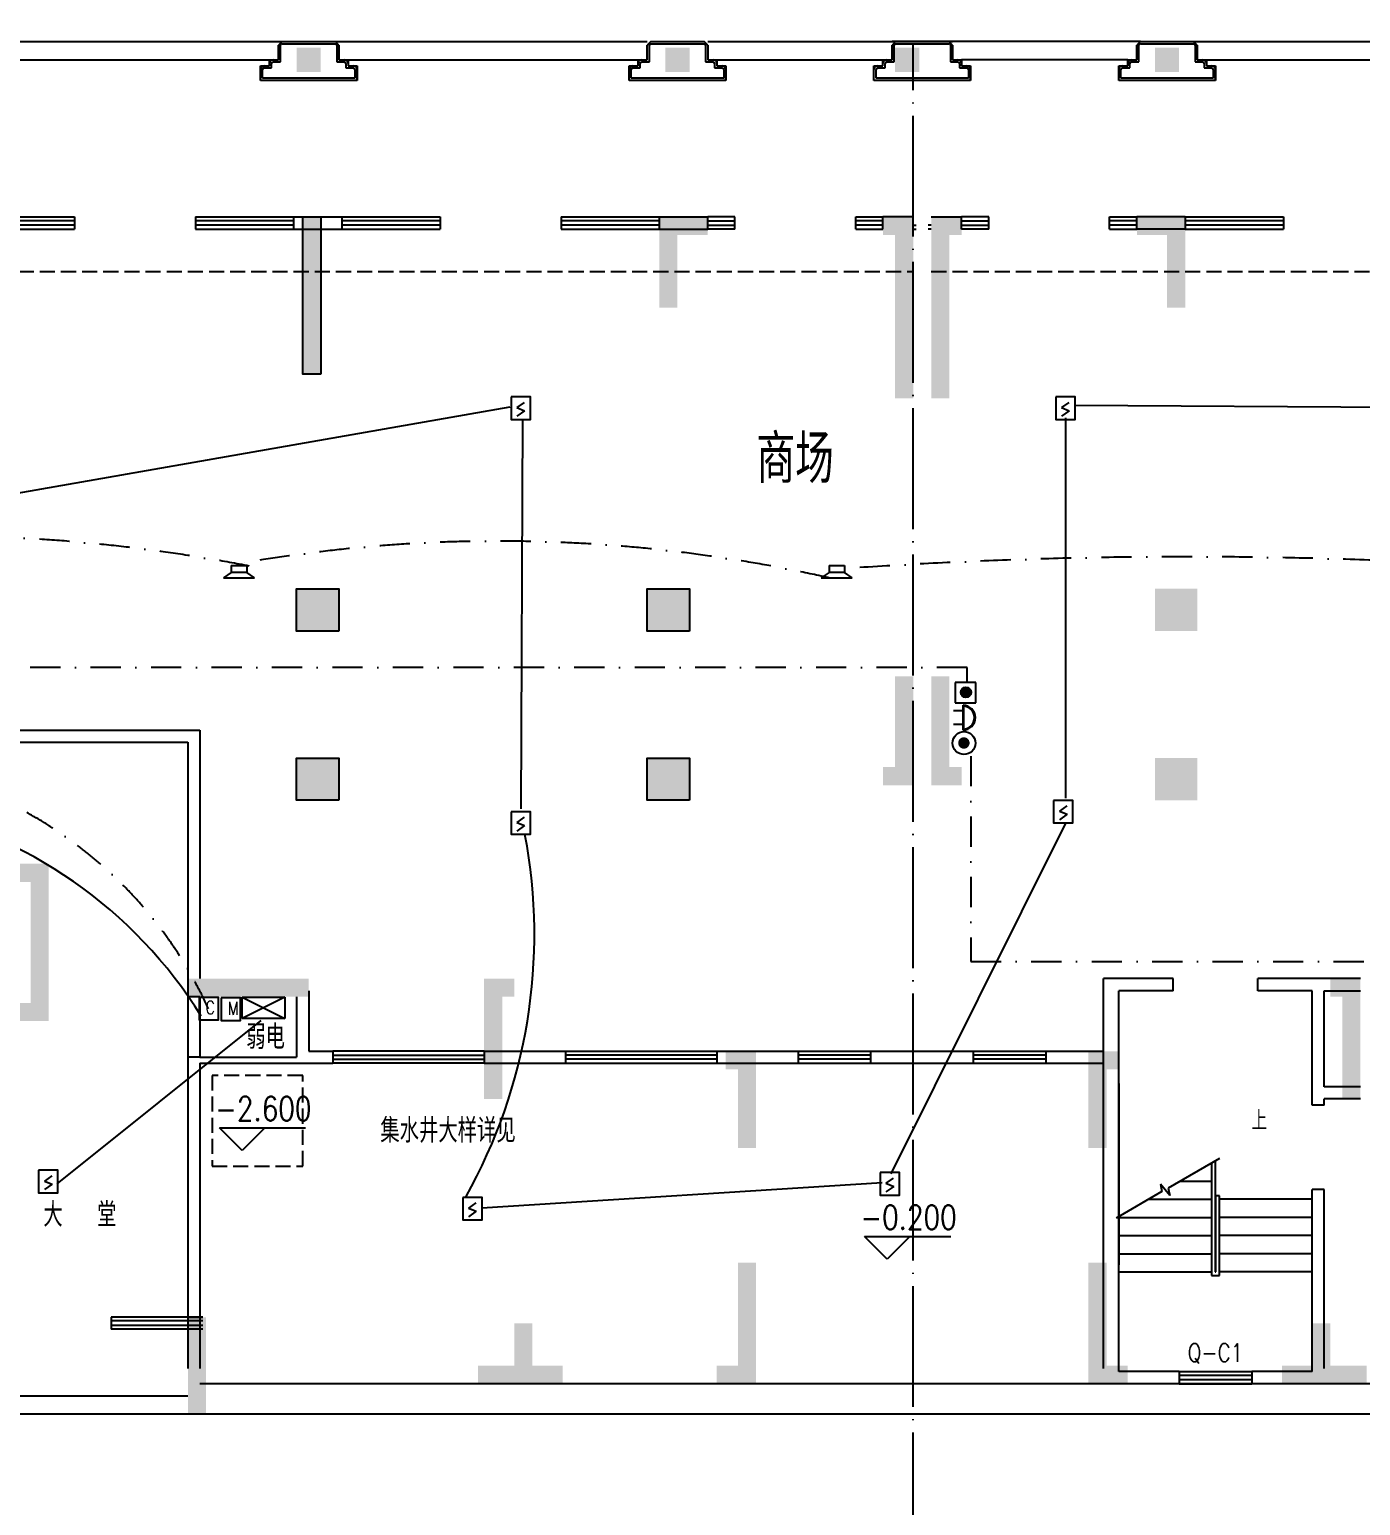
# Model space of a CAD drawing. Extents: x 0 to 121123, y -139549 to 0.
# Drawn here: x 53746 to 75766, y -47679 to -23263 of the extents above; entities that cross this region are included whole.
import ezdxf
from ezdxf.enums import TextEntityAlignment as Align

# ---------------------------------------------------------------- set-up
doc = ezdxf.new("R2010")
doc.units = 0
doc.header["$LTSCALE"] = 1000
doc.header["$MEASUREMENT"] = 0
for name, pattern in [('DASH', [0.35, 0.25, -0.1]), ('DASHDOT', [1, 0.5, -0.25, 0, -0.25]), ('DOTE', [2.42, 2, -0.2, 0.02, -0.2])]:
    doc.linetypes.add(name, pattern=pattern)
doc.layers.get('0').update_dxf_attribs({"linetype": 'CONTINUOUS'})
for name, color, linetype in [('0SOMKE', 1, 'CONTINUOUS'), ('COLUMN', 7, 'CONTINUOUS'), ('DJ', 4, 'CONTINUOUS'), ('DJ1', 4, 'CONTINUOUS'), ('DOTE', 252, 'DOTE'), ('KT', 7, 'CONTINUOUS'), ('STAIR', 7, 'CONTINUOUS'), ('WALL', 7, 'CONTINUOUS'), ('WINDOW', 7, 'CONTINUOUS'), ('WINDOW_TEXT', 7, 'CONTINUOUS'), ('XL1', 1, 'CONTINUOUS'), ('XL2', 1, 'DASHDOT'), ('XL5', 4, 'DASHDOT'), ('信箱', 7, 'CONTINUOUS'), ('文字', 7, 'CONTINUOUS'), ('柱', 7, 'CONTINUOUS'), ('首层', 7, 'CONTINUOUS')]:
    doc.layers.add(name, color=color, linetype=linetype)
doc.styles.add('_SIMPLEX', font='SIMPLEX.shx', dxfattribs={"width": 0.8})
doc.styles.add('HZTXT', font='txt.shx', dxfattribs={"width": 0.5, "bigfont": 'hztxt.shx'})
doc.styles.add('SIMPLEX', font='SIMPLEX.SHX')
doc.styles.add('SMOOTHER', font='SIMPLEX', dxfattribs={"width": 0.75, "bigfont": 'CHINA.SHX'})

# ---------------------------------------------------------------- blocks, each defined once
blk = doc.blocks.new('A$C6CD53919')
at = {"layer": '文字', "style": 'HZTXT', "width": 0.8}
blk.add_text('大  堂', height=400, dxfattribs=at).set_placement((-5, 0))
blk = doc.blocks.new('_FZH')
blk.add_solid([(-0.5, -0.5), (0.5, -0.5), (-0.5, 0.5), (0.5, 0.5)])
blk = doc.blocks.new('M_B0OPK')
for p, q in [((-0.5, 0.5), (0.5, 0.5)), ((0.5, 0.167), (-0.5, 0.167)), ((0.5, -0.167), (-0.5, -0.167)), ((-0.5, -0.5), (0.5, -0.5))]:
    blk.add_line(p, q)
blk = doc.blocks.new('_WBLK')
for p, q in [((-0.5, 0.5), (0.5, 0.5)), ((0.5, 0.167), (-0.5, 0.167)), ((0.5, -0.167), (-0.5, -0.167)), ((-0.5, -0.5), (0.5, -0.5))]:
    blk.add_line(p, q)
at = {"layer": 'WINDOW_TEXT', "style": 'SIMPLEX', "flags": 9}
blk.add_attdef('A', text='', height=1, dxfattribs=at).set_placement((0, 1.5), align=Align.MIDDLE)
blk = doc.blocks.new('A$C52A57D31')
at = {"layer": 'DOTE'}
for p, q in [((39251, 0), (39251, 24958)), ((0, 2305), (44027, 2305))]:
    blk.add_line(p, q, dxfattribs=at)
blk = doc.blocks.new('C1001')
at = {"layer": 'DJ', "linetype": 'Continuous'}
for p, q in [((1126, -438), (934, -576)), ((934, -576), (1135, -659)), ((1135, -659), (934, -801))]:
    blk.add_line(p, q, dxfattribs=at)
at = {"layer": 'DJ'}
blk.add_lwpolyline([(781, -296), (781, -885), (1290, -885), (1290, -296)], close=True, dxfattribs=at)
blk = doc.blocks.new('C1008')
at = {"layer": 'DJ', "color": 4}
for p, q in [((581, -348), (374, -485)), ((581, -168), (985, -168)), ((581, -168), (581, -348)), ((985, -348), (581, -348)), ((985, -168), (985, -348)), ((1186, -485), (985, -348)), ((374, -485), (1186, -485))]:
    blk.add_line(p, q, dxfattribs=at)
blk = doc.blocks.new('GD45')
for p, q in [((3.07, 0.23), (-2.93, 0.23)), ((3.07, 0.03), (-2.93, 0.03)), ((-1.57, 0.02), (-1.57, -2.25)), ((1.72, 0.02), (1.72, -2.25))]:
    blk.add_line(p, q)
for radius in [3, 2.8]:
    blk.add_arc((0.07, 0.03), radius, 0.0566, 179.9434)
blk = doc.blocks.new('A5')
at = {"layer": 'DJ'}
for p, q in [((464, -404), (464, -943)), ((1003, -404), (464, -404)), ((1003, -943), (1003, -404)), ((464, -943), (1003, -943))]:
    blk.add_line(p, q, dxfattribs=at)
at = {"layer": 'DJ', "const_width": 135}
blk.add_lwpolyline([(659, -662, 1), (794, -662, 1)], format="xyb", close=True, dxfattribs=at)
at = {"layer": 'DJ'}
blk.add_circle((724, -666), 135, dxfattribs=at)
blk = doc.blocks.new('C1005')
at = {"layer": 'DJ1'}
blk.add_blockref('A5', (-281, -105), dxfattribs=at)
blk = doc.blocks.new('A13')
at = {"layer": '0SOMKE', "color": 4, "const_width": 149}
blk.add_lwpolyline([(415, -553, 1), (564, -553, 1)], format="xyb", close=True, dxfattribs=at)
at = {"layer": '0SOMKE', "color": 4}
blk.add_circle((492, -551), 299, dxfattribs=at)
blk = doc.blocks.new('A10')
at = {"layer": 'DJ'}
blk.add_lwpolyline([(498, -454), (498, -1043), (1007, -1043), (1007, -454)], close=True, dxfattribs=at)
at = {"layer": 'DJ', "style": 'SMOOTHER', "width": 0.85}
blk.add_text('M', height=336, dxfattribs=at).set_placement((667, -897))
blk = doc.blocks.new('A11')
at = {"layer": 'DJ'}
blk.add_lwpolyline([(925, -493), (925, -1082), (1434, -1082), (1434, -493)], close=True, dxfattribs=at)
at = {"layer": 'DJ', "style": 'SMOOTHER', "width": 0.85}
blk.add_text('C', height=336, dxfattribs=at).set_placement((1089, -924))
blk = doc.blocks.new('A22')
at = {"layer": 'DJ', "color": 4}
for p, q in [((711, -1172), (711, -614)), ((711, -1172), (1826, -614)), ((1826, -1172), (711, -614)), ((711, -614), (1826, -614)), ((1826, -614), (1826, -1172)), ((1826, -1172), (711, -1172))]:
    blk.add_line(p, q, dxfattribs=at)

msp = doc.modelspace()

# ---------------------------------------------------------------- hatches: boundary and pattern name
at = {"layer": '柱'}
h = msp.add_hatch(color=256, dxfattribs=at)
h.paths.add_polyline_path([(49265.9, -31964), (49565.9, -31964), (49565.9, -32964), (48265.9, -32964), (48265.9, -32664), (49265.9, -32664)])
h.paths.add_polyline_path([(33765.9, -26364), (33265.9, -26364), (33265.9, -29364), (33565.9, -29364), (33565.9, -26664), (33765.9, -26664)])
h.paths.add_polyline_path([(33265.9, -33964), (33565.9, -33964), (33565.9, -35464), (33765.9, -35464), (33765.9, -35764), (33265.9, -35764)])
h.paths.add_polyline_path([(39865.9, -38964), (40365.9, -38964), (40365.9, -40954), (40065.9, -40954), (40065.9, -39264), (39865.9, -39264)])
h.paths.add_polyline_path([(35865.9, -43664), (36165.9, -43664), (36165.9, -45364), (36515.9, -45364), (36515.9, -45664), (35865.9, -45664)])
h.paths.add_polyline_path([(36365.9, -40164.1), (35865.9, -40164.1), (35865.9, -41764.1), (36165.9, -41764.1), (36165.9, -40464.1), (36365.9, -40464.1)])
h.paths.add_polyline_path([(39065.9, -45364), (39065.9, -45664), (40465.9, -45664), (40465.9, -45364), (39865.9, -45364), (39865.9, -44664), (39565.9, -44664), (39565.9, -45364)])
h.paths.add_polyline_path([(44965.9, -44564), (45265.9, -44564), (45265.9, -46164), (44965.9, -46164)])
h.paths.add_polyline_path([(36965.9, -33214), (37665.9, -33214), (37665.9, -32514), (36965.9, -32514)])
h.paths.add_polyline_path([(36965.9, -36014), (37665.9, -36014), (37665.9, -35314), (36965.9, -35314)])
h.paths.add_polyline_path([(36665.9, -26364), (37465.9, -26364), (37465.9, -27664), (37465.9, -27864), (37165.9, -27864), (37165.9, -26664), (36665.9, -26664)])
h.paths.add_polyline_path([(45265.9, -38964.1), (45265.9, -39264.1), (43265.9, -39264.1), (43265.9, -38964.1)])
h.paths.add_polyline_path([(42765.9, -36014), (43465.9, -36014), (43465.9, -35314), (42765.9, -35314)])
h.paths.add_polyline_path([(42765.9, -33214), (43465.9, -33214), (43465.9, -32514), (42765.9, -32514)])
h.paths.add_polyline_path([(48365.9, -37364), (48365.9, -37064), (47565.9, -37064), (47565.9, -39664), (48465.9, -39664), (48465.9, -39364), (47865.9, -39364), (47865.9, -37364)])
h.paths.add_polyline_path([(47865.9, -37364), (47865.9, -39364)], flags=16)
h.paths.add_polyline_path([(43065.9, -28964), (43365.9, -28964), (43365.9, -26364), (43065.9, -26364)])
h.paths.add_polyline_path([(64965.9, -26364), (64165.9, -26364), (64165.9, -27664), (64165.9, -27864), (64465.9, -27864), (64465.9, -26664), (64965.9, -26664)])
h.paths.add_polyline_path([(64665.9, -33214), (63965.9, -33214), (63965.9, -32514), (64665.9, -32514)])
h.paths.add_polyline_path([(64665.9, -36014), (63965.9, -36014), (63965.9, -35314), (64665.9, -35314)])
h.paths.add_polyline_path([(61765.9, -38964), (61265.9, -38964), (61265.9, -40954), (61565.9, -40954), (61565.9, -39264), (61765.9, -39264)])
h.paths.add_polyline_path([(56665.9, -44564), (56365.9, -44564), (56365.9, -46164), (56665.9, -46164)])
h.paths.add_polyline_path([(52365.9, -44164), (52065.9, -44164), (52065.9, -46164), (52365.9, -46164)])
h.paths.add_polyline_path([(49265.9, -44164), (49565.9, -44164), (49565.9, -46164), (49265.9, -46164)])
h.paths.add_polyline_path([(62565.9, -45364), (62565.9, -45664), (61165.9, -45664), (61165.9, -45364), (61765.9, -45364), (61765.9, -44664), (62065.9, -44664), (62065.9, -45364)])
h.paths.add_polyline_path([(56365.9, -38964.1), (56365.9, -39264.1), (58365.9, -39264.1), (58365.9, -38964.1)])
h.paths.add_polyline_path([(52365.9, -31964), (52065.9, -31964), (52065.9, -32964), (53365.9, -32964), (53365.9, -32664), (52365.9, -32664)])
h.paths.add_polyline_path([(49465.9, -37364), (49465.9, -37064), (50265.9, -37064), (50265.9, -39664), (49365.9, -39664), (49365.9, -39364), (49965.9, -39364), (49965.9, -37364)])
h.paths.add_polyline_path([(52165.9, -37364), (52165.9, -37064), (51365.9, -37064), (51365.9, -39664), (52265.9, -39664), (52265.9, -39364), (51665.9, -39364), (51665.9, -37364)])
h.paths.add_polyline_path([(53765.9, -37364), (53765.9, -39364)], flags=16)
h.paths.add_polyline_path([(53265.9, -37364), (53265.9, -37064), (54065.9, -37064), (54065.9, -39664), (53165.9, -39664), (53165.9, -39364), (53765.9, -39364), (53765.9, -37364)])
h.paths.add_polyline_path([(49265.9, -28364), (49565.9, -28364), (49565.9, -26364), (49265.9, -26364)])
h.paths.add_polyline_path([(52365.9, -28364), (52065.9, -28364), (52065.9, -26364), (52365.9, -26364)])
h.paths.add_polyline_path([(58865.9, -36014), (58165.9, -36014), (58165.9, -35314), (58865.9, -35314)])
h.paths.add_polyline_path([(58865.9, -33214), (58165.9, -33214), (58165.9, -32514), (58865.9, -32514)])
h.paths.add_polyline_path([(58565.9, -28964), (58265.9, -28964), (58265.9, -26364), (58565.9, -26364)])
h.paths.add_polyline_path([(65765.9, -43664), (65465.9, -43664), (65465.9, -45364), (65115.9, -45364), (65115.9, -45664), (65765.9, -45664)])
h.paths.add_polyline_path([(65265.9, -40164.1), (65765.9, -40164.1), (65765.9, -41764.1), (65465.9, -41764.1), (65465.9, -40464.1), (65265.9, -40464.1)])
h.paths.add_polyline_path([(67865.9, -26364), (68365.9, -26364), (68365.9, -29364), (68065.9, -29364), (68065.9, -26664), (67865.9, -26664)])
h.paths.add_polyline_path([(68365.9, -33964), (68065.9, -33964), (68065.9, -35464), (67865.9, -35464), (67865.9, -35764), (68365.9, -35764)])
edge = h.paths.add_edge_path()
edge.add_line((30800.1, -26364), (69396.6, -26364))
edge = h.paths.add_edge_path()
edge.add_line((68365.9, -48469), (68365.9, -22173))
h = msp.add_hatch(color=256, dxfattribs=at)
h.paths.add_polyline_path([(84665.9, -31964), (84965.9, -31964), (84965.9, -32964), (83665.9, -32964), (83665.9, -32664), (84665.9, -32664)])
h.paths.add_polyline_path([(69165.9, -26364), (68665.9, -26364), (68665.9, -29364), (68965.9, -29364), (68965.9, -26664), (69165.9, -26664)])
h.paths.add_polyline_path([(68665.9, -33964), (68965.9, -33964), (68965.9, -35464), (69165.9, -35464), (69165.9, -35764), (68665.9, -35764)])
h.paths.add_polyline_path([(75265.9, -38964), (75765.9, -38964), (75765.9, -40954), (75465.9, -40954), (75465.9, -39264), (75265.9, -39264)])
h.paths.add_polyline_path([(71265.9, -43664), (71565.9, -43664), (71565.9, -45364), (71915.9, -45364), (71915.9, -45664), (71265.9, -45664)])
h.paths.add_polyline_path([(71765.9, -40164.1), (71265.9, -40164.1), (71265.9, -41764.1), (71565.9, -41764.1), (71565.9, -40464.1), (71765.9, -40464.1)])
h.paths.add_polyline_path([(74465.9, -45364), (74465.9, -45664), (75865.9, -45664), (75865.9, -45364), (75265.9, -45364), (75265.9, -44664), (74965.9, -44664), (74965.9, -45364)])
h.paths.add_polyline_path([(80365.9, -44564), (80665.9, -44564), (80665.9, -46164), (80365.9, -46164)])
h.paths.add_polyline_path([(72365.9, -33214), (73065.9, -33214), (73065.9, -32514), (72365.9, -32514)])
h.paths.add_polyline_path([(72365.9, -36014), (73065.9, -36014), (73065.9, -35314), (72365.9, -35314)])
h.paths.add_polyline_path([(72065.9, -26364), (72865.9, -26364), (72865.9, -27664), (72865.9, -27864), (72565.9, -27864), (72565.9, -26664), (72065.9, -26664)])
h.paths.add_polyline_path([(80665.9, -38964.1), (80665.9, -39264.1), (78665.9, -39264.1), (78665.9, -38964.1)])
h.paths.add_polyline_path([(78165.9, -36014), (78865.9, -36014), (78865.9, -35314), (78165.9, -35314)])
h.paths.add_polyline_path([(78165.9, -33214), (78865.9, -33214), (78865.9, -32514), (78165.9, -32514)])
h.paths.add_polyline_path([(83765.9, -37364), (83765.9, -37064), (82965.9, -37064), (82965.9, -39664), (83865.9, -39664), (83865.9, -39364), (83265.9, -39364), (83265.9, -37364)])
h.paths.add_polyline_path([(83265.9, -37364), (83265.9, -39364)], flags=16)
h.paths.add_polyline_path([(78465.9, -28964), (78765.9, -28964), (78765.9, -26364), (78465.9, -26364)])
h.paths.add_polyline_path([(100365.9, -26364), (99565.9, -26364), (99565.9, -27664), (99565.9, -27864), (99865.9, -27864), (99865.9, -26664), (100365.9, -26664)])
h.paths.add_polyline_path([(100065.9, -33214), (99365.9, -33214), (99365.9, -32514), (100065.9, -32514)])
h.paths.add_polyline_path([(100065.9, -36014), (99365.9, -36014), (99365.9, -35314), (100065.9, -35314)])
h.paths.add_polyline_path([(97165.9, -38964), (96665.9, -38964), (96665.9, -40954), (96965.9, -40954), (96965.9, -39264), (97165.9, -39264)])
h.paths.add_polyline_path([(92065.9, -44564), (91765.9, -44564), (91765.9, -46164), (92065.9, -46164)])
h.paths.add_polyline_path([(87765.9, -44164), (87465.9, -44164), (87465.9, -46164), (87765.9, -46164)])
h.paths.add_polyline_path([(84665.9, -44164), (84965.9, -44164), (84965.9, -46164), (84665.9, -46164)])
h.paths.add_polyline_path([(97965.9, -45364), (97965.9, -45664), (96565.9, -45664), (96565.9, -45364), (97165.9, -45364), (97165.9, -44664), (97465.9, -44664), (97465.9, -45364)])
h.paths.add_polyline_path([(91765.9, -38964.1), (91765.9, -39264.1), (93765.9, -39264.1), (93765.9, -38964.1)])
h.paths.add_polyline_path([(87765.9, -31964), (87465.9, -31964), (87465.9, -32964), (88765.9, -32964), (88765.9, -32664), (87765.9, -32664)])
h.paths.add_polyline_path([(84865.9, -37364), (84865.9, -37064), (85665.9, -37064), (85665.9, -39664), (84765.9, -39664), (84765.9, -39364), (85365.9, -39364), (85365.9, -37364)])
h.paths.add_polyline_path([(87565.9, -37364), (87565.9, -37064), (86765.9, -37064), (86765.9, -39664), (87665.9, -39664), (87665.9, -39364), (87065.9, -39364), (87065.9, -37364)])
h.paths.add_polyline_path([(89165.9, -37364), (89165.9, -39364)], flags=16)
h.paths.add_polyline_path([(88665.9, -37364), (88665.9, -37064), (89465.9, -37064), (89465.9, -39664), (88565.9, -39664), (88565.9, -39364), (89165.9, -39364), (89165.9, -37364)])
h.paths.add_polyline_path([(84665.9, -28364), (84965.9, -28364), (84965.9, -26364), (84665.9, -26364)])
h.paths.add_polyline_path([(87765.9, -28364), (87465.9, -28364), (87465.9, -26364), (87765.9, -26364)])
h.paths.add_polyline_path([(94265.9, -36014), (93565.9, -36014), (93565.9, -35314), (94265.9, -35314)])
h.paths.add_polyline_path([(94265.9, -33214), (93565.9, -33214), (93565.9, -32514), (94265.9, -32514)])
h.paths.add_polyline_path([(93965.9, -28964), (93665.9, -28964), (93665.9, -26364), (93965.9, -26364)])
h.paths.add_polyline_path([(101165.9, -43664), (100865.9, -43664), (100865.9, -45364), (100515.9, -45364), (100515.9, -45664), (101165.9, -45664)])
h.paths.add_polyline_path([(100665.9, -40164.1), (101165.9, -40164.1), (101165.9, -41764.1), (100865.9, -41764.1), (100865.9, -40464.1), (100665.9, -40464.1)])
h.paths.add_polyline_path([(103265.9, -26364), (103765.9, -26364), (103765.9, -29364), (103465.9, -29364), (103465.9, -26664), (103265.9, -26664)])
h.paths.add_polyline_path([(103765.9, -33964), (103465.9, -33964), (103465.9, -35464), (103265.9, -35464), (103265.9, -35764), (103765.9, -35764)])
edge = h.paths.add_edge_path()
edge.add_line((66200.1, -26364), (104796.6, -26364))
edge = h.paths.add_edge_path()
edge.add_line((103765.9, -48469), (103765.9, -22173))

# ---------------------------------------------------------------- linework, layer by layer
for p, q in [((61265.9, -40164.1), (58765.9, -40164.1)), ((58765.9, -40230.7), (61265.9, -40230.7)), ((62615.9, -40164.1), (65115.9, -40164.1)), ((65115.9, -40230.7), (62615.9, -40230.7)), ((66465.9, -40164.1), (67665.9, -40164.1)), ((67665.9, -40230.7), (66465.9, -40230.7)), ((69365.9, -40164.1), (70565.9, -40164.1)), ((70565.9, -40230.7), (69365.9, -40230.7)), ((58765.9, -40297.4), (61265.9, -40297.4)), ((61265.9, -40364.1), (58765.9, -40364.1)), ((65115.9, -40297.4), (62615.9, -40297.4)), ((62615.9, -40364.1), (65115.9, -40364.1)), ((67665.9, -40297.4), (66465.9, -40297.4)), ((66465.9, -40364.1), (67665.9, -40364.1)), ((70565.9, -40297.4), (69365.9, -40297.4)), ((69365.9, -40364.1), (70565.9, -40364.1))]:
    msp.add_line(p, q)
at = {"layer": 'KT', "linetype": 'DASH'}
for p, q in [((33265.9, -27264), (68365.9, -27264)), ((68665.9, -27264), (99865.9, -27264))]:
    msp.add_line(p, q, dxfattribs=at)
at = {"layer": 'STAIR'}
for p, q in [((52906.9, -23464), (57925.9, -23464)), ((58805.9, -23464), (63965.9, -23464)), ((64965.9, -23464), (69017.3, -23464)), ((72125.9, -23464), (68017.3, -23464)), ((73005.9, -23464), (78225.9, -23464)), ((53067.3, -23764), (57715.9, -23764)), ((59015.9, -23764), (63815.9, -23764)), ((65115.9, -23764), (67867.3, -23764)), ((71916.5, -23764), (69167.3, -23764)), ((73215.9, -23764), (78015.9, -23764)), ((71765.9, -40700.5), (71765.9, -42900.3)), ((73430.9, -41939), (72585.3, -42427.2)), ((73360.9, -41979.4), (73360.9, -43814.1)), ((73300.9, -42014.1), (73300.9, -43874.1)), ((72610.7, -42551.1), (72456.1, -42363.3)), ((72456.1, -42363.3), (72481.4, -42487.2)), ((72585.3, -42427.2), (72610.7, -42551.1)), ((72781.3, -42314.1), (73300.9, -42314.1)), ((72481.4, -42487.2), (71722.6, -42925.3)), ((72261.6, -42614.1), (73300.9, -42614.1)), ((73370.9, -43814.1), (73370.9, -42554.1)), ((73430.9, -42554.1), (73370.9, -42554.1)), ((73430.9, -43874.1), (73430.9, -42554.1)), ((74965.9, -42614.1), (73430.9, -42614.1)), ((71765.9, -42900.3), (71765.9, -43700.5)), ((71765.9, -42914.1), (73300.9, -42914.1)), ((74965.9, -42914.1), (73430.9, -42914.1)), ((74965.9, -43700.5), (74965.9, -42914.1)), ((71765.9, -43214.1), (73300.9, -43214.1)), ((74965.9, -43214.1), (73430.9, -43214.1)), ((71765.9, -43514.1), (73300.9, -43514.1)), ((74965.9, -43514.1), (73430.9, -43514.1)), ((71765.9, -43814.1), (73300.9, -43814.1)), ((73300.9, -43874.1), (73430.9, -43874.1)), ((73360.9, -43814.1), (73370.9, -43814.1)), ((74965.9, -43814.1), (73430.9, -43814.1)), ((84715.9, -45664.1), (56565.9, -45664.1)), ((56615.9, -46164), (84715.9, -46164.1))]:
    msp.add_line(p, q, dxfattribs=at)
at = {"layer": 'STAIR', "linetype": 'DASH'}
msp.add_lwpolyline([(56765.9, -42064.1), (58265.9, -42064.1), (58265.9, -40564.1), (56765.9, -40564.1)], close=True, dxfattribs=at)
at = {"layer": 'WALL'}
for p, q in [((57925.9, -23464), (57865.9, -23524)), ((57865.9, -23764), (57865.9, -23524)), ((57900.9, -23799), (57900.9, -23524)), ((57925.9, -23464), (58805.9, -23464)), ((57925.9, -23499), (58805.9, -23499)), ((58865.9, -23524), (58805.9, -23464)), ((58830.9, -23523.3), (58830.9, -23799)), ((58865.9, -23524), (58865.9, -23764)), ((64025.9, -23464), (63965.9, -23524)), ((63965.9, -23764), (63965.9, -23524)), ((64000.9, -23799), (64000.9, -23524)), ((64025.9, -23464), (64905.9, -23464)), ((64025.9, -23499), (64905.9, -23499)), ((64965.9, -23524), (64905.9, -23464)), ((64930.9, -23523.3), (64930.9, -23799)), ((64965.9, -23524), (64965.9, -23764)), ((68075.9, -23464), (68015.9, -23524)), ((68015.9, -23764), (68015.9, -23524)), ((68050.9, -23799), (68050.9, -23524)), ((68075.9, -23464), (68955.9, -23464)), ((68075.9, -23499), (68955.9, -23499)), ((69015.9, -23524), (68955.9, -23464)), ((68980.9, -23523.3), (68980.9, -23799)), ((69015.9, -23524), (69015.9, -23764)), ((72125.9, -23464), (72065.9, -23524)), ((72065.9, -23764), (72065.9, -23524)), ((72100.9, -23799), (72100.9, -23524)), ((72125.9, -23464), (73005.9, -23464)), ((72125.9, -23499), (73005.9, -23499)), ((73065.9, -23524), (73005.9, -23464)), ((73030.9, -23523.3), (73030.9, -23799)), ((73065.9, -23524), (73065.9, -23764)), ((57565.9, -23864), (57583.5, -23881.6)), ((57565.9, -24104), (57565.9, -23864)), ((57565.9, -23864), (57715.9, -23864)), ((57600.9, -24069), (57600.9, -23924)), ((57625.9, -23899), (57750.9, -23899)), ((57715.9, -23764), (57733.5, -23781.6)), ((57715.9, -23864), (57715.9, -23764)), ((57715.9, -23764), (57865.9, -23764)), ((57750.9, -23899), (57750.9, -23824)), ((57775.9, -23799), (57900.9, -23799)), ((58830.9, -23799), (58955.9, -23799)), ((58865.9, -23764), (59015.9, -23764)), ((58980.9, -23824), (58980.9, -23899)), ((58980.9, -23899), (59105.9, -23899)), ((59015.9, -23764), (58998.3, -23781.6)), ((59015.9, -23764), (59015.9, -23864)), ((59015.9, -23864), (59165.9, -23864)), ((59130.9, -23924), (59130.9, -24069)), ((59165.9, -23864), (59148.3, -23881.6)), ((59165.9, -23864), (59165.9, -24104)), ((59165.9, -24104), (59165.9, -23924)), ((63665.9, -23864), (63683.5, -23881.6)), ((63665.9, -24104), (63665.9, -23864)), ((63665.9, -23864), (63815.9, -23864)), ((63700.9, -24069), (63700.9, -23924)), ((63725.9, -23899), (63850.9, -23899)), ((63815.9, -23764), (63833.5, -23781.6)), ((63815.9, -23864), (63815.9, -23764)), ((63815.9, -23764), (63965.9, -23764)), ((63850.9, -23899), (63850.9, -23824)), ((63875.9, -23799), (64000.9, -23799)), ((64930.9, -23799), (65055.9, -23799)), ((64965.9, -23764), (65115.9, -23764)), ((65080.9, -23824), (65080.9, -23899)), ((65080.9, -23899), (65205.9, -23899)), ((65115.9, -23764), (65098.3, -23781.6)), ((65115.9, -23764), (65115.9, -23864)), ((65115.9, -23864), (65265.9, -23864)), ((65230.9, -23924), (65230.9, -24069)), ((65265.9, -23864), (65248.3, -23881.6)), ((65265.9, -23864), (65265.9, -24104)), ((65265.9, -24104), (65265.9, -23924)), ((67715.9, -23864), (67733.5, -23881.6)), ((67715.9, -24104), (67715.9, -23864)), ((67715.9, -23864), (67865.9, -23864)), ((67750.9, -24069), (67750.9, -23924)), ((67775.9, -23899), (67900.9, -23899)), ((67865.9, -23764), (67883.5, -23781.6)), ((67865.9, -23864), (67865.9, -23764)), ((67865.9, -23764), (68015.9, -23764)), ((67900.9, -23899), (67900.9, -23824)), ((67925.9, -23799), (68050.9, -23799)), ((68980.9, -23799), (69105.9, -23799)), ((69015.9, -23764), (69165.9, -23764)), ((69130.9, -23824), (69130.9, -23899)), ((69130.9, -23899), (69255.9, -23899)), ((69165.9, -23764), (69148.3, -23781.6)), ((69165.9, -23764), (69165.9, -23864)), ((69165.9, -23864), (69315.9, -23864)), ((69280.9, -23924), (69280.9, -24069)), ((69315.9, -23864), (69298.3, -23881.6)), ((69315.9, -23864), (69315.9, -24104)), ((69315.9, -24104), (69315.9, -23924)), ((71765.9, -23864), (71783.5, -23881.6)), ((71765.9, -24104), (71765.9, -23864)), ((71765.9, -23864), (71915.9, -23864)), ((71800.9, -24069), (71800.9, -23924)), ((71825.9, -23899), (71950.9, -23899)), ((71915.9, -23764), (71933.5, -23781.6)), ((71915.9, -23864), (71915.9, -23764)), ((71915.9, -23764), (72065.9, -23764)), ((71950.9, -23899), (71950.9, -23824)), ((71975.9, -23799), (72100.9, -23799)), ((73030.9, -23799), (73155.9, -23799)), ((73065.9, -23764), (73215.9, -23764)), ((73180.9, -23824), (73180.9, -23899)), ((73180.9, -23899), (73305.9, -23899)), ((73215.9, -23764), (73198.3, -23781.6)), ((73215.9, -23764), (73215.9, -23864)), ((73215.9, -23864), (73365.9, -23864)), ((73330.9, -23924), (73330.9, -24069)), ((73365.9, -23864), (73348.3, -23881.6)), ((73365.9, -23864), (73365.9, -24104)), ((73365.9, -24104), (73365.9, -23924)), ((59165.9, -24104), (57565.9, -24104)), ((59130.9, -24069), (57600.9, -24069)), ((65265.9, -24104), (63665.9, -24104)), ((65230.9, -24069), (63700.9, -24069)), ((69315.9, -24104), (67715.9, -24104)), ((69280.9, -24069), (67750.9, -24069)), ((73365.9, -24104), (71765.9, -24104)), ((73330.9, -24069), (71800.9, -24069)), ((54490.9, -26364), (54490.9, -26564.4)), ((54490.9, -26364), (54490.9, -26564.4)), ((56490.9, -26364), (56490.9, -26564.4)), ((56490.9, -26364), (56490.9, -26564.4)), ((58115.9, -26364), (58915.9, -26364)), ((58115.9, -26364), (58115.9, -26564.4)), ((58915.9, -26364), (58915.9, -26564.4)), ((60540.9, -26364), (60540.9, -26564.4)), ((60540.9, -26364), (60540.9, -26564.4)), ((62540.9, -26364), (62540.9, -26564.4)), ((62540.9, -26364), (62540.9, -26564.4)), ((64165.9, -26364), (64965.9, -26364)), ((64165.9, -26364), (64165.9, -26564.4)), ((64965.9, -26564.4), (64965.9, -26364)), ((65415.9, -26564.4), (65415.9, -26364)), ((65415.9, -26564.4), (65415.9, -26364)), ((67415.9, -26564.4), (67415.9, -26364)), ((67415.9, -26564.4), (67415.9, -26364)), ((68369.9, -26364), (67865.9, -26364)), ((67865.9, -26564.4), (67865.9, -26364)), ((68661.8, -26364), (69165.9, -26364)), ((69165.9, -26564.4), (69165.9, -26364)), ((69615.9, -26564.4), (69615.9, -26364)), ((69615.9, -26564.4), (69615.9, -26364)), ((71615.9, -26564.4), (71615.9, -26364)), ((71615.9, -26564.4), (71615.9, -26364)), ((72065.9, -26564.4), (72065.9, -26364)), ((72865.9, -26364), (72065.9, -26364)), ((72865.9, -26364), (72865.9, -26564.4)), ((74490.9, -26364), (74490.9, -26564.4)), ((74490.9, -26364), (74490.9, -26564.4)), ((58115.9, -26564.4), (58915.9, -26564.4)), ((64165.9, -26564.4), (64965.9, -26564.4)), ((72865.9, -26564.4), (72065.9, -26564.4)), ((46765.9, -34854.1), (56565.9, -34854.1)), ((56565.9, -34854.1), (56565.9, -38964.1)), ((46965.9, -35054.1), (56365.9, -35054.1)), ((56365.9, -35054.1), (56365.9, -39264.1)), ((71515.9, -45414.1), (71515.9, -38964.1)), ((72665.9, -38964.1), (71515.9, -38964.1)), ((72665.9, -39164.1), (72665.9, -38964.1)), ((75765.9, -38964.1), (74065.9, -38964.1)), ((74065.9, -39164.1), (74065.9, -38964.1)), ((56565.9, -39264.1), (56365.9, -39264.1)), ((58165.9, -39264.1), (58165.9, -40264.1)), ((58365.9, -39164.1), (58365.9, -40164.1)), ((71765.9, -45464.1), (71765.9, -39164.1)), ((72665.9, -39164.1), (71765.9, -39164.1)), ((74965.9, -39164.1), (74065.9, -39164.1)), ((74965.9, -41054.1), (74965.9, -39164.1)), ((75165.9, -40754.1), (75165.9, -39164.1)), ((75165.9, -39164.1), (75765.9, -39164.1)), ((56365.9, -40264.1), (56365.9, -45414.1)), ((56565.9, -40264.1), (56365.9, -40264.1)), ((56565.9, -40264.1), (58165.9, -40264.1)), ((56565.9, -40264.1), (56565.9, -40264.1)), ((56565.9, -40264.1), (56565.9, -40264.1)), ((58365.9, -40164.1), (58765.9, -40164.1)), ((58765.9, -40164.1), (58765.9, -40364.1)), ((61265.9, -40164.1), (62615.9, -40164.1)), ((61265.9, -40164.1), (61265.9, -40364.1)), ((62615.9, -40164.1), (62615.9, -40364.1)), ((65115.9, -40164.1), (66465.9, -40164.1)), ((65115.9, -40164.1), (65115.9, -40364.1)), ((66465.9, -40364.1), (66465.9, -40164.1)), ((67665.9, -40164.1), (69365.9, -40164.1)), ((67665.9, -40364.1), (67665.9, -40164.1)), ((69365.9, -40364.1), (69365.9, -40164.1)), ((70565.9, -40164.1), (71515.9, -40164.1)), ((70565.9, -40364.1), (70565.9, -40164.1)), ((56565.9, -40364.1), (58765.9, -40364.1)), ((56565.9, -40364.1), (56565.9, -45414.1)), ((61265.9, -40364.1), (62615.9, -40364.1)), ((65115.9, -40364.1), (66465.9, -40364.1)), ((67665.9, -40364.1), (69365.9, -40364.1)), ((70565.9, -40364.1), (71515.9, -40364.1)), ((75765.9, -40754.1), (75165.9, -40754.1)), ((75765.9, -40954.1), (75165.9, -40954.1)), ((75165.9, -41054.1), (75165.9, -40954.1)), ((75165.9, -41054.1), (74965.9, -41054.1)), ((74965.9, -45464.1), (74965.9, -42454.1)), ((75165.9, -42454.1), (74965.9, -42454.1)), ((75165.9, -45414.1), (75165.9, -42454.1)), ((72765.9, -45464.1), (71765.9, -45464.1)), ((72765.9, -45464.1), (72765.9, -45664.1)), ((74965.9, -45464.1), (73965.9, -45464.1)), ((73965.9, -45464.1), (73965.9, -45664.1)), ((72765.9, -45664.1), (71765.9, -45664.1)), ((74965.9, -45664.1), (73965.9, -45664.1))]:
    msp.add_line(p, q, dxfattribs=at)
for centre, radius, start, end in [((57925.9, -23524), 25, 90, 180), ((58805.9, -23524), 25, 1.71792, 90), ((64025.9, -23524), 25, 90, 180), ((64905.9, -23524), 25, 1.71792, 90), ((68075.9, -23524), 25, 90, 180), ((68955.9, -23524), 25, 1.71792, 90), ((72125.9, -23524), 25, 90, 180), ((73005.9, -23524), 25, 1.71792, 90), ((57625.9, -23924), 60, 90, 180), ((57625.9, -23924), 25, 90, 180), ((57775.9, -23824), 60, 90, 180), ((57775.9, -23824), 25, 90, 180), ((58955.9, -23824), 60, 0, 90), ((58955.9, -23824), 25, 0, 90), ((59105.9, -23924), 60, 0, 90), ((59105.9, -23924), 25, 0, 90), ((63725.9, -23924), 60, 90, 180), ((63725.9, -23924), 25, 90, 180), ((63875.9, -23824), 60, 90, 180), ((63875.9, -23824), 25, 90, 180), ((65055.9, -23824), 60, 0, 90), ((65055.9, -23824), 25, 0, 90), ((65205.9, -23924), 60, 0, 90), ((65205.9, -23924), 25, 0, 90), ((67775.9, -23924), 60, 90, 180), ((67775.9, -23924), 25, 90, 180), ((67925.9, -23824), 60, 90, 180), ((67925.9, -23824), 25, 90, 180), ((69105.9, -23824), 60, 0, 90), ((69105.9, -23824), 25, 0, 90), ((69255.9, -23924), 60, 0, 90), ((69255.9, -23924), 25, 0, 90), ((71825.9, -23924), 60, 90, 180), ((71825.9, -23924), 25, 90, 180), ((71975.9, -23824), 60, 90, 180), ((71975.9, -23824), 25, 90, 180), ((73155.9, -23824), 60, 0, 90), ((73155.9, -23824), 25, 0, 90), ((73305.9, -23924), 60, 0, 90), ((73305.9, -23924), 25, 0, 90)]:
    msp.add_arc(centre, radius, start, end, dxfattribs=at)
at = {"layer": 'WINDOW'}
for p, q in [((68365.9, -26497.8), (68417.5, -26497.8)), ((68365.9, -26564.4), (68417.5, -26564.4)), ((68665.9, -26497.8), (68614.2, -26497.8)), ((68665.9, -26564.4), (68614.2, -26564.4)), ((56365.9, -37964.1), (56365.9, -38964.1)), ((56365.9, -39264.1), (56365.9, -40264.1)), ((56565.9, -39264.1), (56565.9, -40264.1)), ((56615.9, -44564.1), (55096.9, -44564.1)), ((55096.9, -44564.1), (55096.9, -44764.1)), ((56615.9, -44624.1), (55096.9, -44624.1)), ((56615.9, -44704.1), (55096.9, -44704.1)), ((56615.9, -44764.1), (55096.9, -44764.1))]:
    msp.add_line(p, q, dxfattribs=at)
at = {"layer": 'XL1'}
for p, q in [((53023, -31020.5), (61695.8, -29506.8)), ((71036.5, -29476.3), (79739, -29535.7)), ((61903.7, -29714.6), (61874, -36155.2)), ((70888, -29684.1), (70888, -35976.3)), ((68002.3, -42190.2), (70883.4, -36402.6)), ((57576, -39654.7), (54197, -42356.1)), ((61230.4, -42754.1), (67853.8, -42338.6))]:
    msp.add_line(p, q, dxfattribs=at)
for centre, radius, start, end in [((50128.3, -43597.7), 7603.5, 31.84956, 78.45203), ((53236.9, -38235.1), 8862.2, 330.67086, 10.75966)]:
    msp.add_arc(centre, radius, start, end, dxfattribs=at)
at = {"layer": 'XL2'}
for centre, radius, start, end in [((52147.4, -59245.6), 27607.4, 79.07509, 100.92491), ((61508.6, -56582.8), 24856.7, 77.25348, 99.79588), ((72907.6, -114227.2), 82242.4, 87.163604, 94.004823)]:
    msp.add_arc(centre, radius, start, end, dxfattribs=at)
at = {"layer": 'XL5'}
for p, q in [((69258.8, -33816.4), (46055.7, -33816.4)), ((69258.8, -34053.4), (69258.8, -33816.4)), ((69319.4, -35281.8), (69319.4, -38678.8)), ((69319.4, -38678.8), (81731.3, -38678.8))]:
    msp.add_line(p, q, dxfattribs=at)
msp.add_arc((50278.2, -42401.7), 7069.2, 24.57474, 114.25267, dxfattribs=at)
at = {"layer": '信箱'}
msp.add_line((56365.9, -44564.1), (56615.9, -44564.1), dxfattribs=at)
at = {"layer": '文字'}
for p, q in [((57262.6, -41807.6), (56887.6, -41432.6)), ((56887.6, -41432.6), (57637.6, -41432.6)), ((57637.6, -41432.6), (57262.6, -41807.6)), ((57262.6, -41432.6), (57568.1, -41432.6)), ((57262.6, -41432.6), (58312.6, -41432.6)), ((67936.7, -43604.2), (67561.7, -43229.2)), ((67561.7, -43229.2), (68311.7, -43229.2)), ((68311.7, -43229.2), (67936.7, -43604.2)), ((67936.7, -43229.2), (68242.3, -43229.2)), ((67936.7, -43229.2), (68986.7, -43229.2))]:
    msp.add_line(p, q, dxfattribs=at)
at = {"layer": '柱'}
for points in [[(58565.9, -28964), (58265.9, -28964), (58265.9, -26364), (58565.9, -26364)], [(58865.9, -33214), (58165.9, -33214), (58165.9, -32514), (58865.9, -32514)], [(64665.9, -33214), (63965.9, -33214), (63965.9, -32514), (64665.9, -32514)], [(58865.9, -36014), (58165.9, -36014), (58165.9, -35314), (58865.9, -35314)], [(64665.9, -36014), (63965.9, -36014), (63965.9, -35314), (64665.9, -35314)]]:
    msp.add_lwpolyline(points, close=True, dxfattribs=at)
at = {"layer": '首层'}
for p, q in [((52065.9, -45864.1), (56365.9, -45864.1)), ((49315.9, -46164.1), (56365.9, -46164.1))]:
    msp.add_line(p, q, dxfattribs=at)

# ---------------------------------------------------------------- block references
at = {"xscale": 0.63236187, "yscale": 0.63236187, "zscale": 0.63236187}
for name, p in [('C1001', (61219.3, -29154.4)), ('C1001', (70231.2, -29154.4)), ('C1008', (56716.6, -32025.1)), ('C1008', (66607.2, -32025.1)), ('C1001', (70193.9, -35828.8)), ('C1001', (61219.3, -36015.3)), ('C1001', (53401.8, -41947.3)), ('C1001', (67325.2, -41984.6)), ('C1001', (60419.5, -42394.9))]:
    msp.add_blockref(name, p, dxfattribs=at)
at = {"xscale": 0.63236187, "yscale": 0.63236187, "zscale": 0.63236187, "rotation": 270}
msp.add_blockref('C1005', (69725.7, -33947.5), dxfattribs=at)
at = {"layer": 'COLUMN', "xscale": 400, "yscale": 400, "zscale": 400}
for p in [(58365.9, -23764), (64465.9, -23764), (68267.1, -23764), (72565.9, -23764)]:
    msp.add_blockref('_FZH', p, dxfattribs=at)
at = {"layer": 'DJ1'}
for name, p, xscale, yscale, zscale, rotation in [('GD45', (69188.3, -34641.6), 68.185809828864, 68.185809828864, 68.185809828864, 270), ('A13', (69554.4, -34756), 0.63236187, 0.63236187, 0.63236187, 270), ('A11', (55966.3, -38963.6), 0.63236187, 0.63236187, 0.63236187, 359.9999999999999), ('A10', (56601.7, -38994.6), 0.63236187, 0.63236187, 0.63236187, 359.9999999999999), ('A22', (58417.4, -40013.8), 0.63236187, 0.63236187, 0.63236187, 180)]:
    msp.add_blockref(name, p, dxfattribs=dict(at, xscale=xscale, yscale=yscale, zscale=zscale, rotation=rotation))
at = {"layer": 'WINDOW'}
msp.add_blockref('A$C52A57D31', (29115.1, -48468.9), dxfattribs=at)
at = {"layer": 'WINDOW', "rotation": 180}
for p, xscale, yscale, zscale in [((53678.4, -26464.2), -1625, 200.4193179844005, 1625), ((57303.4, -26464.2), -1625, 200.4193179859358, 1625), ((59728.4, -26464.2), -1625, 200.4193179844005, 1625), ((63353.4, -26464.2), -1625, 200.4193179859358, 1625), ((67640.9, -26464.2), -450, 200.4193179847498, 450), ((69390.9, -26464.2), 450, 200.4193179847498, 450), ((73678.4, -26464.2), -1625, 200.4193179844005, 1625)]:
    msp.add_blockref('M_B0OPK', p, dxfattribs=dict(at, xscale=xscale, yscale=yscale, zscale=zscale))
at = {"layer": 'WINDOW', "yscale": 200.419317985019, "zscale": 450}
for p, xscale in [((65190.9, -26464.2), -450), ((71840.9, -26464.2), 450)]:
    msp.add_blockref('M_B0OPK', p, dxfattribs=dict(at, xscale=xscale))
at = {"layer": 'WINDOW'}
ref = msp.add_blockref('_WBLK', (73365.9, -45564.1), dxfattribs=dict(at, xscale=1200, yscale=200, zscale=1200))
ref.add_attrib('A', 'Q-C1', dxfattribs={"layer": 'WINDOW_TEXT', "height": 300, "style": '_SIMPLEX', "width": 0.8, "flags": 8}).set_placement((73365.9, -45164.1), align=Align.MIDDLE)
at = {"layer": '文字'}
msp.add_blockref('A$C6CD53919', (53979.7, -43067.6), dxfattribs=at)

# ---------------------------------------------------------------- texts
at = {"layer": '文字', "style": 'HZTXT', "width": 0.8}
for s, height, p in [('商场', 800, (65773.1, -30767.3)), ('弱电', 400, (57331.9, -40127.9)), ('集水井大样详见', 400, (59550.2, -41675.7)), ('上', 321.4, (73964.7, -41468.8))]:
    msp.add_text(s, height=height, dxfattribs=at).set_placement(p)
for s, p in [('-2.600', (57615.7, -41114.8)), ('-0.200', (68289.9, -42911.3))]:
    msp.add_text(s, height=400, dxfattribs=at).set_placement(p, align=Align.MIDDLE)

doc.saveas('drawing.dxf')
